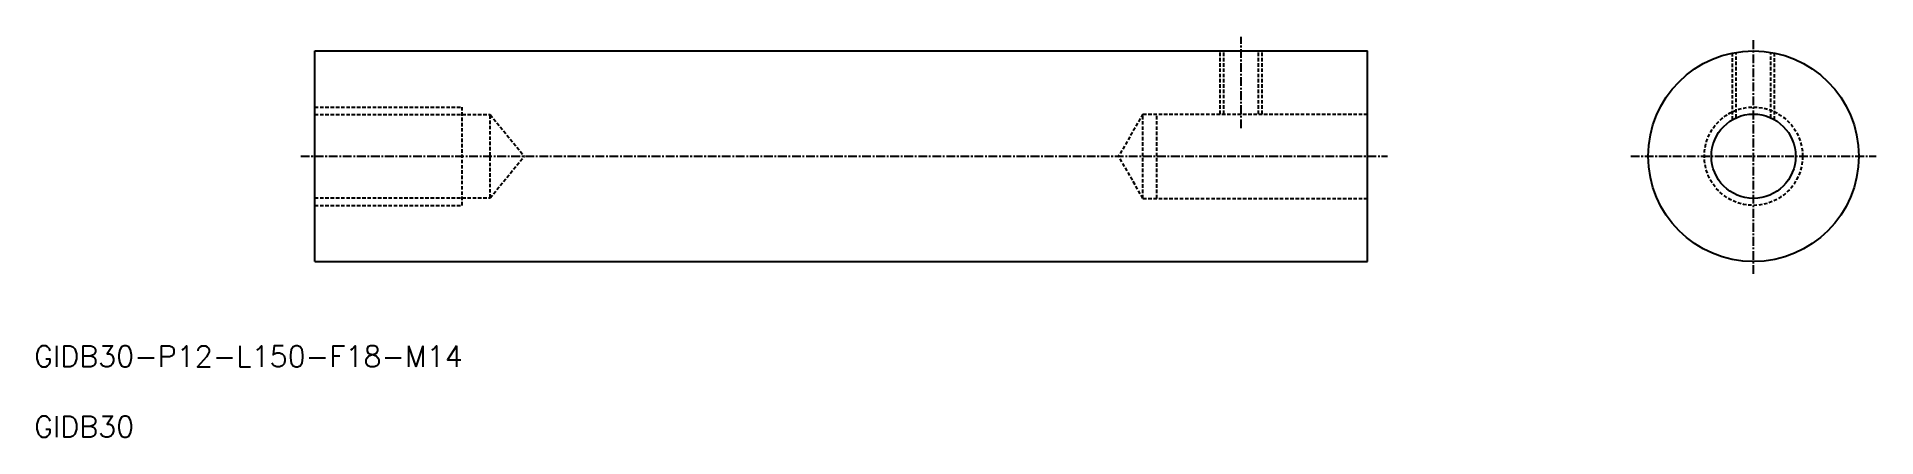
# Model space of a CAD drawing. Extents: x 10 to 272, y 10 to 67.
import ezdxf

# ---------------------------------------------------------------- set-up
doc = ezdxf.new("R2010")
doc.units = 0
doc.linetypes.add('CENTER', pattern=[2, 1.25, -0.25, 0.25, -0.25])
doc.linetypes.add('DASHED', pattern=[0.75, 0.5, -0.25])
doc.layers.get('0').update_dxf_attribs({"linetype": 'CONTINUOUS'})
doc.layers.add('CENTER', color=1, linetype='CENTER')
doc.styles.get("Standard").update_dxf_attribs({"font": 'txt.shx'})

msp = doc.modelspace()

# ---------------------------------------------------------------- linework, layer by layer
at = {"color": 7, "linetype": 'CONTINUOUS'}
for p, q in [((50, 65), (200, 65)), ((50, 35), (50, 65)), ((200, 35), (200, 65)), ((200, 35), (200, 65)), ((50, 35), (200, 35))]:
    msp.add_line(p, q, dxfattribs=at)
at = {"color": 3, "linetype": 'DASHED'}
for p, q in [((179, 56), (179, 65)), ((179.54, 56), (179.54, 65)), ((184.46, 56), (184.46, 65)), ((185, 56), (185, 65)), ((252, 55.2), (252, 64.7)), ((252.54, 55.47), (252.54, 64.8)), ((257.46, 55.47), (257.46, 64.8)), ((258, 55.2), (258, 64.7)), ((50, 57), (71, 57)), ((50, 55.92), (75, 55.92)), ((71, 43), (71, 57)), ((75, 44.08), (75, 55.92)), ((75, 55.92), (79.85, 50)), ((168, 56), (164.54, 50)), ((168, 44), (168, 56)), ((168, 56), (200, 56)), ((170, 44), (170, 56)), ((75, 44.08), (79.85, 50)), ((168, 44), (164.54, 50)), ((50, 44.08), (75, 44.08)), ((50, 43), (71, 43)), ((168, 44), (200, 44))]:
    msp.add_line(p, q, dxfattribs=at)
at = {"color": 7, "linetype": 'CONTINUOUS'}
for radius in [15, 6]:
    msp.add_circle((255, 50), radius, dxfattribs=at)
at = {"color": 3, "linetype": 'DASHED'}
msp.add_circle((255, 50), 7, dxfattribs=at)
at = {"layer": 'CENTER', "color": 1, "linetype": 'CENTER'}
for p, q in [((182, 54), (182, 67)), ((255, 33.25), (255, 66.75)), ((48, 50), (202.87, 50)), ((237.51, 50), (272.49, 50))]:
    msp.add_line(p, q, dxfattribs=at)

# ---------------------------------------------------------------- texts
at = {"color": 7, "linetype": 'CONTINUOUS'}
for s, p in [('GIDB30-P12-L150-F18-M14', (10, 20)), ('GIDB30', (10, 10))]:
    msp.add_text(s, height=3, dxfattribs=at).set_placement(p)

doc.saveas('drawing.dxf')
